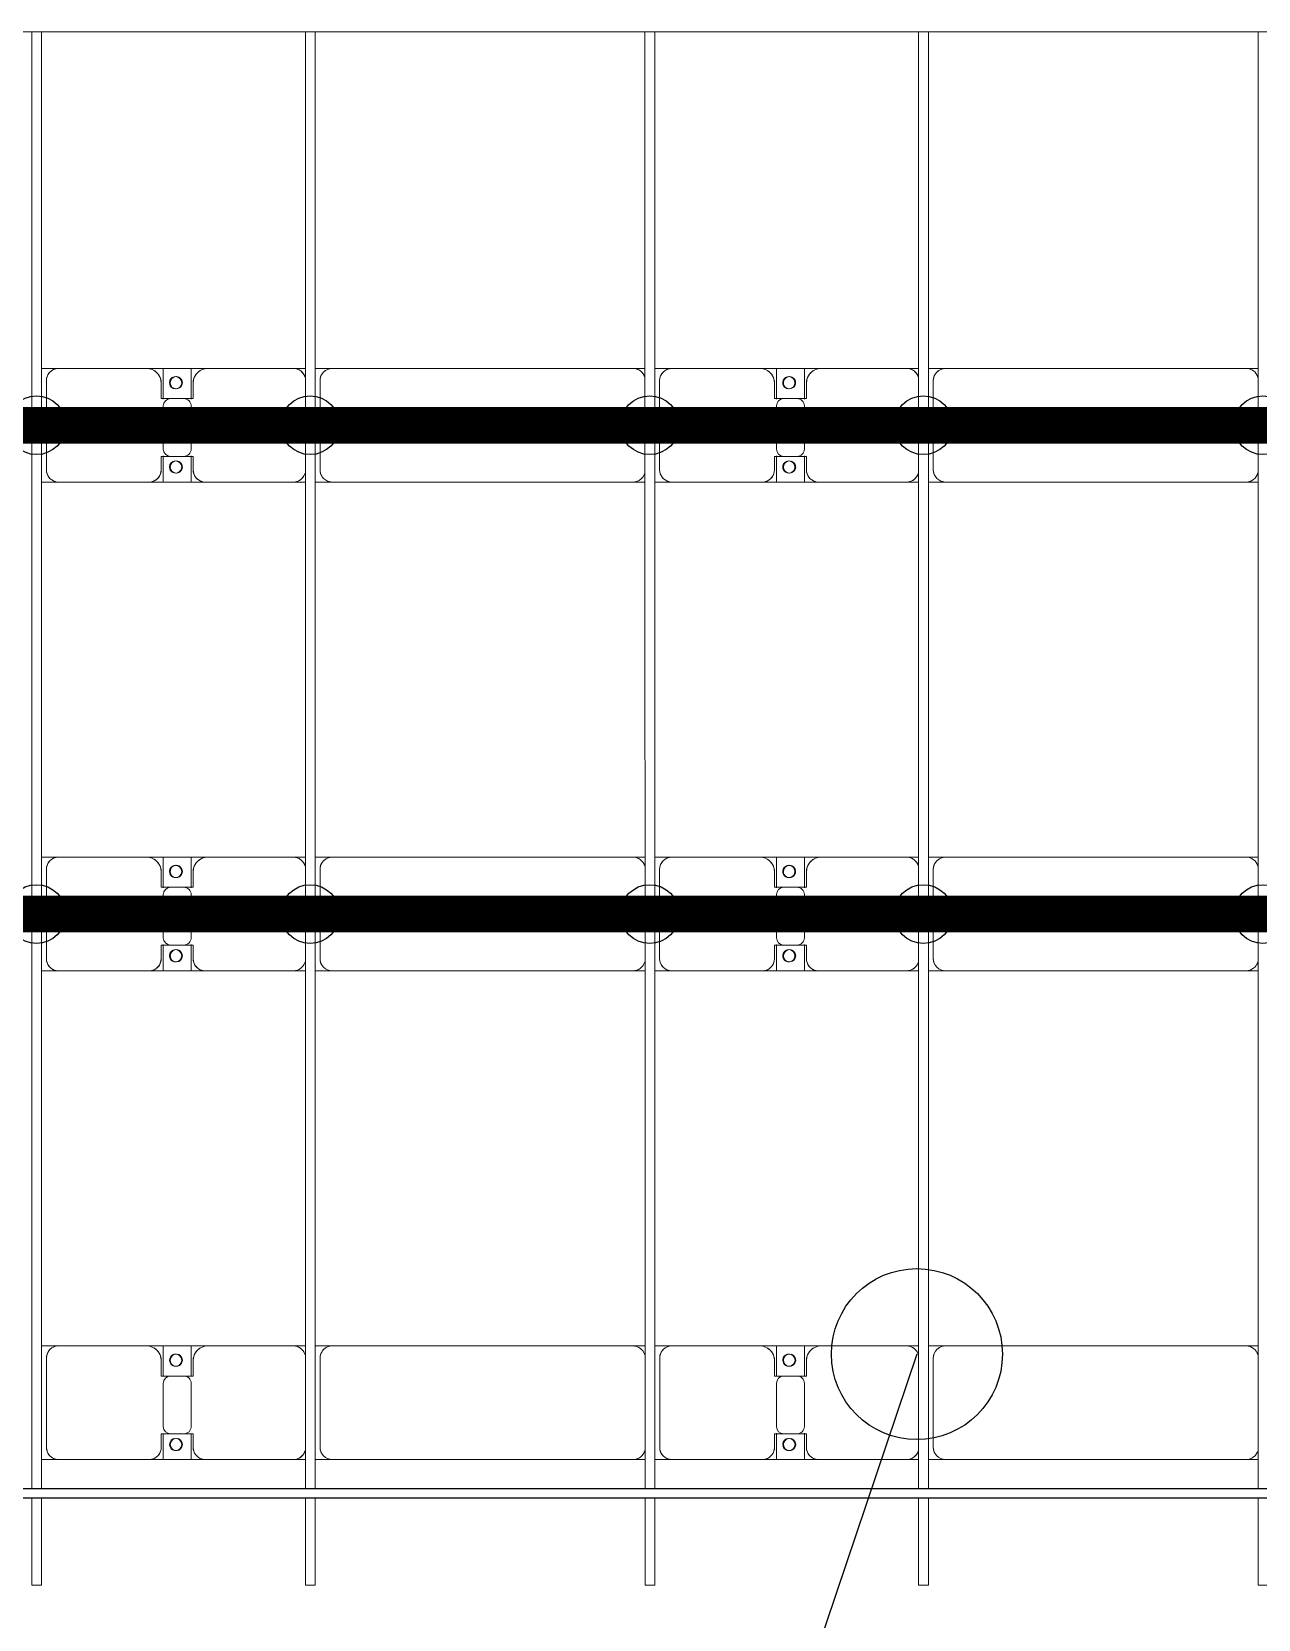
# Model space of a CAD drawing. Header units: millimetres. Extents: x -248177 to 167033, y 156986 to 268923.
# Drawn here: x -177532 to -172512, y 163865 to 170361 of the extents above; entities that cross this region are included whole.
import ezdxf

# ---------------------------------------------------------------- set-up
doc = ezdxf.new("R2010")
doc.units = ezdxf.units.MM
for name, color, linetype, lineweight in [('A-DETL-MBND', 5, 'Continuous', 9), ('A-GENM', 13, 'Continuous', 9), ('S-BEAM', 12, 'Continuous', 9)]:
    doc.layers.add(name, color=color, linetype=linetype, lineweight=lineweight)
for name, color, linetype in [('GC-BICH NEO', 6, 'Continuous'), ('GC-DAY NEO', 5, 'Continuous'), ('GC-HOP 40x60 GIA CUONG', 1, 'Continuous')]:
    doc.layers.add(name, color=color, linetype=linetype)

# ---------------------------------------------------------------- blocks, each defined once
blk = doc.blocks.new('Dầm C52 - Dầm C52-24593-BỐ TRÍ KHUNG KẾT CẤU BÈ PIN 02')
at = {"layer": 'S-BEAM', "color": 1}
for p, q in [((-48593.5, -20), (-48593.5, 20)), ((-48593.5, 20), (-48238.2, 20)), ((-48198.2, 20), (-42238.2, 20)), ((-48238.2, -20), (-48593.5, -20)), ((-42238.2, -20), (-48198.2, -20))]:
    blk.add_line(p, q, dxfattribs=at)
blk = doc.blocks.new('Dai phao do pin - DẢI PHAO ĐỠ PIN-V150-BỐ TRÍ KHUNG KẾT CẤU BÈ PIN 02')
at = {"layer": 'A-DETL-MBND', "color": 8}
for p, q in [((25799.7, 241.6), (25869.7, 241.6)), ((25799.7, 241.6), (25869.7, 241.6)), ((26229.7, 241.6), (25869.7, 241.6)), ((26229.7, 241.6), (26412.2, 241.6)), ((26412.2, 241.6), (26229.7, 241.6)), ((26297.8, 241.6), (26480.3, 241.6)), ((26297.8, 116.2), (26297.8, 241.6)), ((26480.3, 241.6), (26297.8, 241.6)), ((26412.2, 241.6), (26412.2, 116.2)), ((26830.3, 241.6), (26480.3, 241.6)), ((26830.3, 241.6), (26879.7, 241.6)), ((26830.3, 241.6), (26879.7, 241.6)), ((26919.7, 241.6), (26989.7, 241.6)), ((26919.7, 241.6), (26989.7, 241.6)), ((28220.3, 241.6), (26989.7, 241.6)), ((28220.3, 241.6), (28269.7, 241.6)), ((28220.3, 241.6), (28269.7, 241.6)), ((28309.7, 241.6), (28379.7, 241.6)), ((28309.7, 241.6), (28379.7, 241.6)), ((28739.7, 241.6), (28379.7, 241.6)), ((28739.7, 241.6), (28922.2, 241.6)), ((28922.2, 241.6), (28739.7, 241.6)), ((28807.8, 241.6), (28990.3, 241.6)), ((28807.8, 116.2), (28807.8, 241.6)), ((28990.3, 241.6), (28807.8, 241.6)), ((28922.2, 241.6), (28922.2, 116.2)), ((29340.3, 241.6), (28990.3, 241.6)), ((29340.3, 241.6), (29389.7, 241.6)), ((29340.3, 241.6), (29389.7, 241.6)), ((29429.7, 241.6), (29499.7, 241.6)), ((29429.7, 241.6), (29499.7, 241.6)), ((30730.3, 241.6), (29499.7, 241.6)), ((30730.3, 241.6), (30779.7, 241.6)), ((30730.3, 241.6), (30779.7, 241.6)), ((25819.7, 191.6), (25819.7, -173.4)), ((26289.7, 118.2), (26289.7, 181.6)), ((26420.3, 181.6), (26420.3, 118.2)), ((26939.7, 191.6), (26939.7, -173.4)), ((28329.7, 191.6), (28329.7, -173.4)), ((28799.7, 118.2), (28799.7, 181.6)), ((28930.3, 181.6), (28930.3, 118.2)), ((29449.7, 191.6), (29449.7, -173.4)), ((26382.2, 118.2), (26289.7, 118.2)), ((26297.8, 88.2), (26297.8, -88.2)), ((26420.3, 118.2), (26327.8, 118.2)), ((26412.2, -88.2), (26412.2, 88.2)), ((28892.2, 118.2), (28799.7, 118.2)), ((28807.8, 88.2), (28807.8, -88.2)), ((28930.3, 118.2), (28837.8, 118.2)), ((28922.2, -88.2), (28922.2, 88.2)), ((26289.7, -173.4), (26289.7, -118.2)), ((26289.7, -118.2), (26382.2, -118.2)), ((26297.8, -223.4), (26297.8, -116.2)), ((26327.8, -118.2), (26420.3, -118.2)), ((26412.2, -116.2), (26412.2, -223.4)), ((26420.3, -118.2), (26420.3, -173.4)), ((28799.7, -173.4), (28799.7, -118.2)), ((28799.7, -118.2), (28892.2, -118.2)), ((28807.8, -223.4), (28807.8, -116.2)), ((28837.8, -118.2), (28930.3, -118.2)), ((28922.2, -116.2), (28922.2, -223.4)), ((28930.3, -118.2), (28930.3, -173.4)), ((25869.7, -223.4), (25799.7, -223.4)), ((25869.7, -223.4), (25799.7, -223.4)), ((25869.7, -223.4), (26239.7, -223.4)), ((26412.2, -223.4), (26239.7, -223.4)), ((26239.7, -223.4), (26412.2, -223.4)), ((26470.3, -223.4), (26297.8, -223.4)), ((26297.8, -223.4), (26470.3, -223.4)), ((26470.3, -223.4), (26830.3, -223.4)), ((26879.7, -223.4), (26830.3, -223.4)), ((26879.7, -223.4), (26830.3, -223.4)), ((26989.7, -223.4), (26919.7, -223.4)), ((26989.7, -223.4), (26919.7, -223.4)), ((26989.7, -223.4), (28220.3, -223.4)), ((28269.7, -223.4), (28220.3, -223.4)), ((28269.7, -223.4), (28220.3, -223.4)), ((28379.7, -223.4), (28309.7, -223.4)), ((28379.7, -223.4), (28309.7, -223.4)), ((28379.7, -223.4), (28749.7, -223.4)), ((28922.2, -223.4), (28749.7, -223.4)), ((28749.7, -223.4), (28922.2, -223.4)), ((28980.3, -223.4), (28807.8, -223.4)), ((28807.8, -223.4), (28980.3, -223.4)), ((28980.3, -223.4), (29340.3, -223.4)), ((29389.7, -223.4), (29340.3, -223.4)), ((29389.7, -223.4), (29340.3, -223.4)), ((29499.7, -223.4), (29429.7, -223.4)), ((29499.7, -223.4), (29429.7, -223.4)), ((29499.7, -223.4), (30730.3, -223.4)), ((30779.7, -223.4), (30730.3, -223.4)), ((30779.7, -223.4), (30730.3, -223.4))]:
    blk.add_line(p, q, dxfattribs=at)
for centre, radius, start, end in [((25869.7, 191.6), 50, 90, 180), ((25869.7, 191.6), 50, 105, 180), ((26229.7, 181.6), 60, 360, 90), ((26229.7, 181.6), 60, 360, 60), ((26348.6, 183.2), 25, 0, 180), ((26348.6, 183.2), 25, 0, 165), ((26351.4, 183.2), 25, 360, 180), ((26351.4, 183.2), 25, 90, 180), ((26351.4, 183.2), 25, 15, 75), ((26480.3, 181.6), 60, 90, 180), ((26480.3, 181.6), 60, 120, 180), ((26830.3, 191.6), 50, 15, 90), ((26830.3, 191.6), 50, 15, 75), ((26989.7, 191.6), 50, 90, 180), ((26989.7, 191.6), 50, 150, 180), ((26989.7, 191.6), 50, 105, 135), ((28220.3, 191.6), 50, 15, 90), ((28220.3, 191.6), 50, 60, 90), ((28220.3, 191.6), 50, 15, 30), ((28379.7, 191.6), 50, 90, 180), ((28379.7, 191.6), 50, 105, 180), ((28739.7, 181.6), 60, 360, 90), ((28739.7, 181.6), 60, 360, 60), ((28858.6, 183.2), 25, 0, 180), ((28858.6, 183.2), 25, 360, 165), ((28861.4, 183.2), 25, 360, 180), ((28861.4, 183.2), 25, 90, 180), ((28861.4, 183.2), 25, 15, 75), ((28990.3, 181.6), 60, 90, 180), ((28990.3, 181.6), 60, 120, 180), ((29340.3, 191.6), 50, 15, 90), ((29340.3, 191.6), 50, 15, 75), ((29499.7, 191.6), 50, 90, 180), ((29499.7, 191.6), 50, 150, 180), ((29499.7, 191.6), 50, 105, 135), ((30730.3, 191.6), 50, 15, 90), ((30730.3, 191.6), 50, 60, 90), ((30730.3, 191.6), 50, 15, 30), ((26348.6, 183.2), 25, 180, 0), ((26351.4, 183.2), 25, 180, 0), ((26351.4, 183.2), 25, 180, 300), ((26348.6, 183.2), 25, 210, 0), ((26351.4, 183.2), 25, 330, 345), ((28858.6, 183.2), 25, 180, 0), ((28861.4, 183.2), 25, 180, 0), ((28861.4, 183.2), 25, 180, 300), ((28858.6, 183.2), 25, 210, 0), ((28861.4, 183.2), 25, 330, 345), ((26327.8, 88.2), 30, 90, 180), ((26382.2, 88.2), 30, 0, 90), ((28837.8, 88.2), 30, 90, 180), ((28892.2, 88.2), 30, 0, 90), ((26327.8, -88.2), 30, 180, 270), ((26382.2, -88.2), 30, 270, 0), ((28837.8, -88.2), 30, 180, 270), ((28892.2, -88.2), 30, 270, 0), ((25869.7, -173.4), 50, 180, 270), ((25869.7, -173.4), 50, 180, 255), ((26239.7, -173.4), 50, 270, 0), ((26239.7, -173.4), 50, 285, 360), ((26348.6, -161.8), 25, 360, 180), ((26348.6, -161.8), 25, 180, 0), ((26348.6, -161.8), 25, 105, 165), ((26348.6, -161.8), 25, 195, 360), ((26351.4, -161.8), 25, 360, 180), ((26351.4, -161.8), 25, 105, 180), ((26351.4, -161.8), 25, 180, 360), ((26351.4, -161.8), 25, 180, 270), ((26348.6, -161.8), 25, 360, 75), ((26351.4, -161.8), 25, 15, 75), ((26351.4, -161.8), 25, 285, 345), ((26470.3, -173.4), 50, 180, 270), ((26470.3, -173.4), 50, 180, 255), ((26830.3, -173.4), 50, 270, 345), ((26830.3, -173.4), 50, 285, 345), ((26989.7, -173.4), 50, 180, 270), ((26989.7, -173.4), 50, 180, 210), ((28220.3, -173.4), 50, 270, 345), ((28220.3, -173.4), 50, 330, 345), ((28379.7, -173.4), 50, 180, 270), ((28379.7, -173.4), 50, 180, 255), ((28749.7, -173.4), 50, 270, 360), ((28749.7, -173.4), 50, 285, 360), ((28858.6, -161.8), 25, 360, 180), ((28858.6, -161.8), 25, 180, 0), ((28858.6, -161.8), 25, 105, 165), ((28858.6, -161.8), 25, 195, 0), ((28861.4, -161.8), 25, 360, 180), ((28861.4, -161.8), 25, 105, 180), ((28861.4, -161.8), 25, 180, 0), ((28861.4, -161.8), 25, 180, 270), ((28858.6, -161.8), 25, 360, 75), ((28861.4, -161.8), 25, 15, 75), ((28861.4, -161.8), 25, 285, 345), ((28980.3, -173.4), 50, 180, 270), ((28980.3, -173.4), 50, 180, 255), ((29340.3, -173.4), 50, 270, 345), ((29340.3, -173.4), 50, 285, 345), ((29499.7, -173.4), 50, 180, 270), ((29499.7, -173.4), 50, 180, 210), ((30730.3, -173.4), 50, 270, 345), ((30730.3, -173.4), 50, 330, 345), ((26989.7, -173.4), 50, 240, 270), ((28220.3, -173.4), 50, 285, 300), ((29499.7, -173.4), 50, 240, 270), ((30730.3, -173.4), 50, 285, 300)]:
    blk.add_arc(centre, radius, start, end, dxfattribs=at)
blk = doc.blocks.new('Dai phao do pin - DẢI PHAO ĐỠ PIN-V151-BỐ TRÍ KHUNG KẾT CẤU BÈ PIN 02')
at = {"layer": 'A-DETL-MBND', "color": 8}
for p, q in [((25799.7, 241.6), (25869.7, 241.6)), ((25799.7, 241.6), (25869.7, 241.6)), ((26229.7, 241.6), (25869.7, 241.6)), ((26229.7, 241.6), (26412.2, 241.6)), ((26412.2, 241.6), (26229.7, 241.6)), ((26297.8, 241.6), (26480.3, 241.6)), ((26297.8, 116.2), (26297.8, 241.6)), ((26480.3, 241.6), (26297.8, 241.6)), ((26412.2, 241.6), (26412.2, 116.2)), ((26830.3, 241.6), (26480.3, 241.6)), ((26830.3, 241.6), (26879.7, 241.6)), ((26830.3, 241.6), (26879.7, 241.6)), ((26919.7, 241.6), (26989.7, 241.6)), ((26919.7, 241.6), (26989.7, 241.6)), ((28220.3, 241.6), (26989.7, 241.6)), ((28220.3, 241.6), (28269.7, 241.6)), ((28220.3, 241.6), (28269.7, 241.6)), ((28309.7, 241.6), (28379.7, 241.6)), ((28309.7, 241.6), (28379.7, 241.6)), ((28739.7, 241.6), (28379.7, 241.6)), ((28739.7, 241.6), (28922.2, 241.6)), ((28922.2, 241.6), (28739.7, 241.6)), ((28807.8, 241.6), (28990.3, 241.6)), ((28807.8, 116.2), (28807.8, 241.6)), ((28990.3, 241.6), (28807.8, 241.6)), ((28922.2, 241.6), (28922.2, 116.2)), ((29340.3, 241.6), (28990.3, 241.6)), ((29340.3, 241.6), (29389.7, 241.6)), ((29340.3, 241.6), (29389.7, 241.6)), ((29429.7, 241.6), (29499.7, 241.6)), ((29429.7, 241.6), (29499.7, 241.6)), ((30730.3, 241.6), (29499.7, 241.6)), ((30730.3, 241.6), (30779.7, 241.6)), ((30730.3, 241.6), (30779.7, 241.6)), ((25819.7, 191.6), (25819.7, -173.4)), ((26289.7, 118.2), (26289.7, 181.6)), ((26420.3, 181.6), (26420.3, 118.2)), ((26939.7, 191.6), (26939.7, -173.4)), ((28329.7, 191.6), (28329.7, -173.4)), ((28799.7, 118.2), (28799.7, 181.6)), ((28930.3, 181.6), (28930.3, 118.2)), ((29449.7, 191.6), (29449.7, -173.4)), ((26382.2, 118.2), (26289.7, 118.2)), ((26297.8, 88.2), (26297.8, -88.2)), ((26420.3, 118.2), (26327.8, 118.2)), ((26412.2, -88.2), (26412.2, 88.2)), ((28892.2, 118.2), (28799.7, 118.2)), ((28807.8, 88.2), (28807.8, -88.2)), ((28930.3, 118.2), (28837.8, 118.2)), ((28922.2, -88.2), (28922.2, 88.2)), ((26289.7, -173.4), (26289.7, -118.2)), ((26289.7, -118.2), (26382.2, -118.2)), ((26297.8, -223.4), (26297.8, -116.2)), ((26327.8, -118.2), (26420.3, -118.2)), ((26412.2, -116.2), (26412.2, -223.4)), ((26420.3, -118.2), (26420.3, -173.4)), ((28799.7, -173.4), (28799.7, -118.2)), ((28799.7, -118.2), (28892.2, -118.2)), ((28807.8, -223.4), (28807.8, -116.2)), ((28837.8, -118.2), (28930.3, -118.2)), ((28922.2, -116.2), (28922.2, -223.4)), ((28930.3, -118.2), (28930.3, -173.4)), ((25869.7, -223.4), (25799.7, -223.4)), ((25869.7, -223.4), (25799.7, -223.4)), ((25869.7, -223.4), (26239.7, -223.4)), ((26412.2, -223.4), (26239.7, -223.4)), ((26239.7, -223.4), (26412.2, -223.4)), ((26470.3, -223.4), (26297.8, -223.4)), ((26297.8, -223.4), (26470.3, -223.4)), ((26470.3, -223.4), (26830.3, -223.4)), ((26879.7, -223.4), (26830.3, -223.4)), ((26879.7, -223.4), (26830.3, -223.4)), ((26989.7, -223.4), (26919.7, -223.4)), ((26989.7, -223.4), (26919.7, -223.4)), ((26989.7, -223.4), (28220.3, -223.4)), ((28269.7, -223.4), (28220.3, -223.4)), ((28269.7, -223.4), (28220.3, -223.4)), ((28379.7, -223.4), (28309.7, -223.4)), ((28379.7, -223.4), (28309.7, -223.4)), ((28379.7, -223.4), (28749.7, -223.4)), ((28922.2, -223.4), (28749.7, -223.4)), ((28749.7, -223.4), (28922.2, -223.4)), ((28980.3, -223.4), (28807.8, -223.4)), ((28807.8, -223.4), (28980.3, -223.4)), ((28980.3, -223.4), (29340.3, -223.4)), ((29389.7, -223.4), (29340.3, -223.4)), ((29389.7, -223.4), (29340.3, -223.4)), ((29499.7, -223.4), (29429.7, -223.4)), ((29499.7, -223.4), (29429.7, -223.4)), ((29499.7, -223.4), (30730.3, -223.4)), ((30779.7, -223.4), (30730.3, -223.4)), ((30779.7, -223.4), (30730.3, -223.4))]:
    blk.add_line(p, q, dxfattribs=at)
for centre, radius, start, end in [((25869.7, 191.6), 50, 90, 180), ((25869.7, 191.6), 50, 105, 180), ((26229.7, 181.6), 60, 360, 90), ((26229.7, 181.6), 60, 360, 60), ((26348.6, 183.2), 25, 0, 180), ((26348.6, 183.2), 25, 0, 165), ((26351.4, 183.2), 25, 360, 180), ((26351.4, 183.2), 25, 90, 180), ((26351.4, 183.2), 25, 15, 75), ((26480.3, 181.6), 60, 90, 180), ((26480.3, 181.6), 60, 120, 180), ((26830.3, 191.6), 50, 15, 90), ((26830.3, 191.6), 50, 15, 75), ((26989.7, 191.6), 50, 90, 180), ((26989.7, 191.6), 50, 150, 180), ((26989.7, 191.6), 50, 105, 135), ((28220.3, 191.6), 50, 15, 90), ((28220.3, 191.6), 50, 60, 90), ((28220.3, 191.6), 50, 15, 30), ((28379.7, 191.6), 50, 90, 180), ((28379.7, 191.6), 50, 105, 180), ((28739.7, 181.6), 60, 360, 90), ((28739.7, 181.6), 60, 360, 60), ((28858.6, 183.2), 25, 0, 180), ((28858.6, 183.2), 25, 360, 165), ((28861.4, 183.2), 25, 360, 180), ((28861.4, 183.2), 25, 90, 180), ((28861.4, 183.2), 25, 15, 75), ((28990.3, 181.6), 60, 90, 180), ((28990.3, 181.6), 60, 120, 180), ((29340.3, 191.6), 50, 15, 90), ((29340.3, 191.6), 50, 15, 75), ((29499.7, 191.6), 50, 90, 180), ((29499.7, 191.6), 50, 150, 180), ((29499.7, 191.6), 50, 105, 135), ((30730.3, 191.6), 50, 15, 90), ((30730.3, 191.6), 50, 60, 90), ((30730.3, 191.6), 50, 15, 30), ((26348.6, 183.2), 25, 180, 0), ((26351.4, 183.2), 25, 180, 0), ((26351.4, 183.2), 25, 180, 300), ((26348.6, 183.2), 25, 210, 0), ((26351.4, 183.2), 25, 330, 345), ((28858.6, 183.2), 25, 180, 0), ((28861.4, 183.2), 25, 180, 0), ((28861.4, 183.2), 25, 180, 300), ((28858.6, 183.2), 25, 210, 0), ((28861.4, 183.2), 25, 330, 345), ((26327.8, 88.2), 30, 90, 180), ((26382.2, 88.2), 30, 0, 90), ((28837.8, 88.2), 30, 90, 180), ((28892.2, 88.2), 30, 0, 90), ((26327.8, -88.2), 30, 180, 270), ((26382.2, -88.2), 30, 270, 0), ((28837.8, -88.2), 30, 180, 270), ((28892.2, -88.2), 30, 270, 0), ((25869.7, -173.4), 50, 180, 270), ((25869.7, -173.4), 50, 180, 255), ((26239.7, -173.4), 50, 270, 0), ((26239.7, -173.4), 50, 285, 360), ((26348.6, -161.8), 25, 360, 180), ((26348.6, -161.8), 25, 180, 0), ((26348.6, -161.8), 25, 105, 165), ((26348.6, -161.8), 25, 195, 360), ((26351.4, -161.8), 25, 360, 180), ((26351.4, -161.8), 25, 105, 180), ((26351.4, -161.8), 25, 180, 360), ((26351.4, -161.8), 25, 180, 270), ((26348.6, -161.8), 25, 360, 75), ((26351.4, -161.8), 25, 15, 75), ((26351.4, -161.8), 25, 285, 345), ((26470.3, -173.4), 50, 180, 270), ((26470.3, -173.4), 50, 180, 255), ((26830.3, -173.4), 50, 270, 345), ((26830.3, -173.4), 50, 285, 345), ((26989.7, -173.4), 50, 180, 270), ((26989.7, -173.4), 50, 180, 210), ((28220.3, -173.4), 50, 270, 345), ((28220.3, -173.4), 50, 330, 345), ((28379.7, -173.4), 50, 180, 270), ((28379.7, -173.4), 50, 180, 255), ((28749.7, -173.4), 50, 270, 360), ((28749.7, -173.4), 50, 285, 360), ((28858.6, -161.8), 25, 360, 180), ((28858.6, -161.8), 25, 180, 0), ((28858.6, -161.8), 25, 105, 165), ((28858.6, -161.8), 25, 195, 0), ((28861.4, -161.8), 25, 360, 180), ((28861.4, -161.8), 25, 105, 180), ((28861.4, -161.8), 25, 180, 0), ((28861.4, -161.8), 25, 180, 270), ((28858.6, -161.8), 25, 360, 75), ((28861.4, -161.8), 25, 15, 75), ((28861.4, -161.8), 25, 285, 345), ((28980.3, -173.4), 50, 180, 270), ((28980.3, -173.4), 50, 180, 255), ((29340.3, -173.4), 50, 270, 345), ((29340.3, -173.4), 50, 285, 345), ((29499.7, -173.4), 50, 180, 270), ((29499.7, -173.4), 50, 180, 210), ((30730.3, -173.4), 50, 270, 345), ((30730.3, -173.4), 50, 330, 345), ((26989.7, -173.4), 50, 240, 270), ((28220.3, -173.4), 50, 285, 300), ((29499.7, -173.4), 50, 240, 270), ((30730.3, -173.4), 50, 285, 300)]:
    blk.add_arc(centre, radius, start, end, dxfattribs=at)
blk = doc.blocks.new('Dai phao do pin - DẢI PHAO ĐỠ PIN-V152-BỐ TRÍ KHUNG KẾT CẤU BÈ PIN 02')
at = {"layer": 'A-DETL-MBND', "color": 8}
for p, q in [((25799.7, 241.6), (25869.7, 241.6)), ((25799.7, 241.6), (25869.7, 241.6)), ((26229.7, 241.6), (25869.7, 241.6)), ((26229.7, 241.6), (26412.2, 241.6)), ((26412.2, 241.6), (26229.7, 241.6)), ((26297.8, 241.6), (26480.3, 241.6)), ((26297.8, 116.2), (26297.8, 241.6)), ((26480.3, 241.6), (26297.8, 241.6)), ((26412.2, 241.6), (26412.2, 116.2)), ((26830.3, 241.6), (26480.3, 241.6)), ((26830.3, 241.6), (26879.7, 241.6)), ((26830.3, 241.6), (26879.7, 241.6)), ((26919.7, 241.6), (26989.7, 241.6)), ((26919.7, 241.6), (26989.7, 241.6)), ((28220.3, 241.6), (26989.7, 241.6)), ((28220.3, 241.6), (28269.7, 241.6)), ((28220.3, 241.6), (28269.7, 241.6)), ((28309.7, 241.6), (28379.7, 241.6)), ((28309.7, 241.6), (28379.7, 241.6)), ((28739.7, 241.6), (28379.7, 241.6)), ((28739.7, 241.6), (28922.2, 241.6)), ((28922.2, 241.6), (28739.7, 241.6)), ((28807.8, 241.6), (28990.3, 241.6)), ((28807.8, 116.2), (28807.8, 241.6)), ((28990.3, 241.6), (28807.8, 241.6)), ((28922.2, 241.6), (28922.2, 116.2)), ((29340.3, 241.6), (28990.3, 241.6)), ((29340.3, 241.6), (29389.7, 241.6)), ((29340.3, 241.6), (29389.7, 241.6)), ((29429.7, 241.6), (29499.7, 241.6)), ((29429.7, 241.6), (29499.7, 241.6)), ((30730.3, 241.6), (29499.7, 241.6)), ((30730.3, 241.6), (30779.7, 241.6)), ((30730.3, 241.6), (30779.7, 241.6)), ((25819.7, 191.6), (25819.7, -173.4)), ((26289.7, 118.2), (26289.7, 181.6)), ((26420.3, 181.6), (26420.3, 118.2)), ((26939.7, 191.6), (26939.7, -173.4)), ((28329.7, 191.6), (28329.7, -173.4)), ((28799.7, 118.2), (28799.7, 181.6)), ((28930.3, 181.6), (28930.3, 118.2)), ((29449.7, 191.6), (29449.7, -173.4)), ((26382.2, 118.2), (26289.7, 118.2)), ((26297.8, 88.2), (26297.8, -88.2)), ((26420.3, 118.2), (26327.8, 118.2)), ((26412.2, -88.2), (26412.2, 88.2)), ((28892.2, 118.2), (28799.7, 118.2)), ((28807.8, 88.2), (28807.8, -88.2)), ((28930.3, 118.2), (28837.8, 118.2)), ((28922.2, -88.2), (28922.2, 88.2)), ((26289.7, -173.4), (26289.7, -118.2)), ((26289.7, -118.2), (26382.2, -118.2)), ((26297.8, -223.4), (26297.8, -116.2)), ((26327.8, -118.2), (26420.3, -118.2)), ((26412.2, -116.2), (26412.2, -223.4)), ((26420.3, -118.2), (26420.3, -173.4)), ((28799.7, -173.4), (28799.7, -118.2)), ((28799.7, -118.2), (28892.2, -118.2)), ((28807.8, -223.4), (28807.8, -116.2)), ((28837.8, -118.2), (28930.3, -118.2)), ((28922.2, -116.2), (28922.2, -223.4)), ((28930.3, -118.2), (28930.3, -173.4)), ((25869.7, -223.4), (25799.7, -223.4)), ((25869.7, -223.4), (25799.7, -223.4)), ((25869.7, -223.4), (26239.7, -223.4)), ((26412.2, -223.4), (26239.7, -223.4)), ((26239.7, -223.4), (26412.2, -223.4)), ((26470.3, -223.4), (26297.8, -223.4)), ((26297.8, -223.4), (26470.3, -223.4)), ((26470.3, -223.4), (26830.3, -223.4)), ((26879.7, -223.4), (26830.3, -223.4)), ((26879.7, -223.4), (26830.3, -223.4)), ((26989.7, -223.4), (26919.7, -223.4)), ((26989.7, -223.4), (26919.7, -223.4)), ((26989.7, -223.4), (28220.3, -223.4)), ((28269.7, -223.4), (28220.3, -223.4)), ((28269.7, -223.4), (28220.3, -223.4)), ((28379.7, -223.4), (28309.7, -223.4)), ((28379.7, -223.4), (28309.7, -223.4)), ((28379.7, -223.4), (28749.7, -223.4)), ((28922.2, -223.4), (28749.7, -223.4)), ((28749.7, -223.4), (28922.2, -223.4)), ((28980.3, -223.4), (28807.8, -223.4)), ((28807.8, -223.4), (28980.3, -223.4)), ((28980.3, -223.4), (29340.3, -223.4)), ((29389.7, -223.4), (29340.3, -223.4)), ((29389.7, -223.4), (29340.3, -223.4)), ((29499.7, -223.4), (29429.7, -223.4)), ((29499.7, -223.4), (29429.7, -223.4)), ((29499.7, -223.4), (30730.3, -223.4)), ((30779.7, -223.4), (30730.3, -223.4)), ((30779.7, -223.4), (30730.3, -223.4))]:
    blk.add_line(p, q, dxfattribs=at)
for centre, radius, start, end in [((25869.7, 191.6), 50, 90, 180), ((25869.7, 191.6), 50, 105, 180), ((26229.7, 181.6), 60, 360, 90), ((26229.7, 181.6), 60, 360, 60), ((26348.6, 183.2), 25, 0, 180), ((26348.6, 183.2), 25, 0, 165), ((26351.4, 183.2), 25, 360, 180), ((26351.4, 183.2), 25, 90, 180), ((26351.4, 183.2), 25, 15, 75), ((26480.3, 181.6), 60, 90, 180), ((26480.3, 181.6), 60, 120, 180), ((26830.3, 191.6), 50, 15, 90), ((26830.3, 191.6), 50, 15, 75), ((26989.7, 191.6), 50, 90, 180), ((26989.7, 191.6), 50, 150, 180), ((26989.7, 191.6), 50, 105, 135), ((28220.3, 191.6), 50, 15, 90), ((28220.3, 191.6), 50, 60, 90), ((28220.3, 191.6), 50, 15, 30), ((28379.7, 191.6), 50, 90, 180), ((28379.7, 191.6), 50, 105, 180), ((28739.7, 181.6), 60, 360, 90), ((28739.7, 181.6), 60, 360, 60), ((28858.6, 183.2), 25, 0, 180), ((28858.6, 183.2), 25, 360, 165), ((28861.4, 183.2), 25, 360, 180), ((28861.4, 183.2), 25, 90, 180), ((28861.4, 183.2), 25, 15, 75), ((28990.3, 181.6), 60, 90, 180), ((28990.3, 181.6), 60, 120, 180), ((29340.3, 191.6), 50, 15, 90), ((29340.3, 191.6), 50, 15, 75), ((29499.7, 191.6), 50, 90, 180), ((29499.7, 191.6), 50, 150, 180), ((29499.7, 191.6), 50, 105, 135), ((30730.3, 191.6), 50, 15, 90), ((30730.3, 191.6), 50, 60, 90), ((30730.3, 191.6), 50, 15, 30), ((26348.6, 183.2), 25, 180, 0), ((26351.4, 183.2), 25, 180, 0), ((26351.4, 183.2), 25, 180, 300), ((26348.6, 183.2), 25, 210, 0), ((26351.4, 183.2), 25, 330, 345), ((28858.6, 183.2), 25, 180, 0), ((28861.4, 183.2), 25, 180, 0), ((28861.4, 183.2), 25, 180, 300), ((28858.6, 183.2), 25, 210, 0), ((28861.4, 183.2), 25, 330, 345), ((26327.8, 88.2), 30, 90, 180), ((26382.2, 88.2), 30, 0, 90), ((28837.8, 88.2), 30, 90, 180), ((28892.2, 88.2), 30, 0, 90), ((26327.8, -88.2), 30, 180, 270), ((26382.2, -88.2), 30, 270, 0), ((28837.8, -88.2), 30, 180, 270), ((28892.2, -88.2), 30, 270, 0), ((25869.7, -173.4), 50, 180, 270), ((25869.7, -173.4), 50, 180, 255), ((26239.7, -173.4), 50, 270, 0), ((26239.7, -173.4), 50, 285, 360), ((26348.6, -161.8), 25, 360, 180), ((26348.6, -161.8), 25, 180, 0), ((26348.6, -161.8), 25, 105, 165), ((26348.6, -161.8), 25, 195, 360), ((26351.4, -161.8), 25, 360, 180), ((26351.4, -161.8), 25, 105, 180), ((26351.4, -161.8), 25, 180, 360), ((26351.4, -161.8), 25, 180, 270), ((26348.6, -161.8), 25, 360, 75), ((26351.4, -161.8), 25, 15, 75), ((26351.4, -161.8), 25, 285, 345), ((26470.3, -173.4), 50, 180, 270), ((26470.3, -173.4), 50, 180, 255), ((26830.3, -173.4), 50, 270, 345), ((26830.3, -173.4), 50, 285, 345), ((26989.7, -173.4), 50, 180, 270), ((26989.7, -173.4), 50, 180, 210), ((28220.3, -173.4), 50, 270, 345), ((28220.3, -173.4), 50, 330, 345), ((28379.7, -173.4), 50, 180, 270), ((28379.7, -173.4), 50, 180, 255), ((28749.7, -173.4), 50, 270, 360), ((28749.7, -173.4), 50, 285, 360), ((28858.6, -161.8), 25, 360, 180), ((28858.6, -161.8), 25, 180, 0), ((28858.6, -161.8), 25, 105, 165), ((28858.6, -161.8), 25, 195, 0), ((28861.4, -161.8), 25, 360, 180), ((28861.4, -161.8), 25, 105, 180), ((28861.4, -161.8), 25, 180, 0), ((28861.4, -161.8), 25, 180, 270), ((28858.6, -161.8), 25, 360, 75), ((28861.4, -161.8), 25, 15, 75), ((28861.4, -161.8), 25, 285, 345), ((28980.3, -173.4), 50, 180, 270), ((28980.3, -173.4), 50, 180, 255), ((29340.3, -173.4), 50, 270, 345), ((29340.3, -173.4), 50, 285, 345), ((29499.7, -173.4), 50, 180, 270), ((29499.7, -173.4), 50, 180, 210), ((30730.3, -173.4), 50, 270, 345), ((30730.3, -173.4), 50, 330, 345), ((26989.7, -173.4), 50, 240, 270), ((28220.3, -173.4), 50, 285, 300), ((29499.7, -173.4), 50, 240, 270), ((30730.3, -173.4), 50, 285, 300)]:
    blk.add_arc(centre, radius, start, end, dxfattribs=at)
blk = doc.blocks.new('Dầm C52 - Hộp 40x60-25000-BỐ TRÍ KHUNG KẾT CẤU BÈ PIN 02')
at = {"layer": 'S-BEAM', "color": 3, "lineweight": 25}
for p, q in [((-56544.2, 20), (56544.2, 20)), ((56544.2, -20), (-56544.2, -20))]:
    blk.add_line(p, q, dxfattribs=at)
blk = doc.blocks.new('HOBANMONG_BEPIN 2_rvt-1-BỐ TRÍ KHUNG KẾT CẤU BÈ PIN 02')
at = {"layer": 'A-GENM', "lineweight": 9, "rotation": 0.0007586094741477002}
for name, p in [('Dai phao do pin - DẢI PHAO ĐỠ PIN-V150-BỐ TRÍ KHUNG KẾT CẤU BÈ PIN 02', (-203292, 168741.3)), ('Dai phao do pin - DẢI PHAO ĐỠ PIN-V151-BỐ TRÍ KHUNG KẾT CẤU BÈ PIN 02', (-203292, 166741.3)), ('Dai phao do pin - DẢI PHAO ĐỠ PIN-V152-BỐ TRÍ KHUNG KẾT CẤU BÈ PIN 02', (-203291.9, 164741.3))]:
    blk.add_blockref(name, p, dxfattribs=at)
at = {"layer": 'S-BEAM', "lineweight": 9}
for name, p, rotation in [('Dầm C52 - Dầm C52-24593-BỐ TRÍ KHUNG KẾT CẤU BÈ PIN 02', (-177512.9, 212598.1), 90.00075860989138), ('Dầm C52 - Dầm C52-24593-BỐ TRÍ KHUNG KẾT CẤU BÈ PIN 02', (-176392.9, 212598.1), 90.00075860989138), ('Dầm C52 - Dầm C52-24593-BỐ TRÍ KHUNG KẾT CẤU BÈ PIN 02', (-175002.9, 212598.2), 90.00075860989138), ('Dầm C52 - Dầm C52-24593-BỐ TRÍ KHUNG KẾT CẤU BÈ PIN 02', (-173882.9, 212598.2), 90.00075860989138), ('Dầm C52 - Dầm C52-24593-BỐ TRÍ KHUNG KẾT CẤU BÈ PIN 02', (-172492.9, 212598.2), 90.00075860989138), ('Dầm C52 - Hộp 40x60-25000-BỐ TRÍ KHUNG KẾT CẤU BÈ PIN 02', (-150563.5, 170380.3), 0.0007586094741477002), ('Dầm C52 - Hộp 40x60-25000-BỐ TRÍ KHUNG KẾT CẤU BÈ PIN 02', (-150563.4, 164380.3), 0.0007586094741477002)]:
    blk.add_blockref(name, p, dxfattribs=dict(at, rotation=rotation))

msp = doc.modelspace()

# ---------------------------------------------------------------- linework, layer by layer
at = {"layer": 'GC-BICH NEO'}
msp.add_circle((-173909.4, 164949.6), 350, dxfattribs=at)
at = {"layer": 'GC-DAY NEO'}
msp.add_line((-173909.4, 164949.6), (-176463.6, 157368.3), dxfattribs=at)
at = {"layer": 'GC-HOP 40x60 GIA CUONG', "const_width": 150}
for points in [[(-183913, 168750.6), (-168913, 168750.6)], [(-183913, 166750.6), (-168913, 166750.6)]]:
    msp.add_lwpolyline(points, dxfattribs=at)
at = {"layer": 'GC-HOP 40x60 GIA CUONG'}
for centre in [(-177512.9, 168750.6), (-176392.9, 168750.6), (-175002.9, 168750.6), (-173882.9, 168750.6), (-172492.9, 168750.6), (-177512.9, 166750.6), (-176392.9, 166750.6), (-175002.9, 166750.6), (-173882.9, 166750.6), (-172492.9, 166750.6)]:
    msp.add_circle(centre, 120, dxfattribs=at)

# ---------------------------------------------------------------- block references
at = {"lineweight": 5}
msp.add_blockref('HOBANMONG_BEPIN 2_rvt-1-BỐ TRÍ KHUNG KẾT CẤU BÈ PIN 02', (0, 0), dxfattribs=at)

doc.saveas('drawing.dxf')
